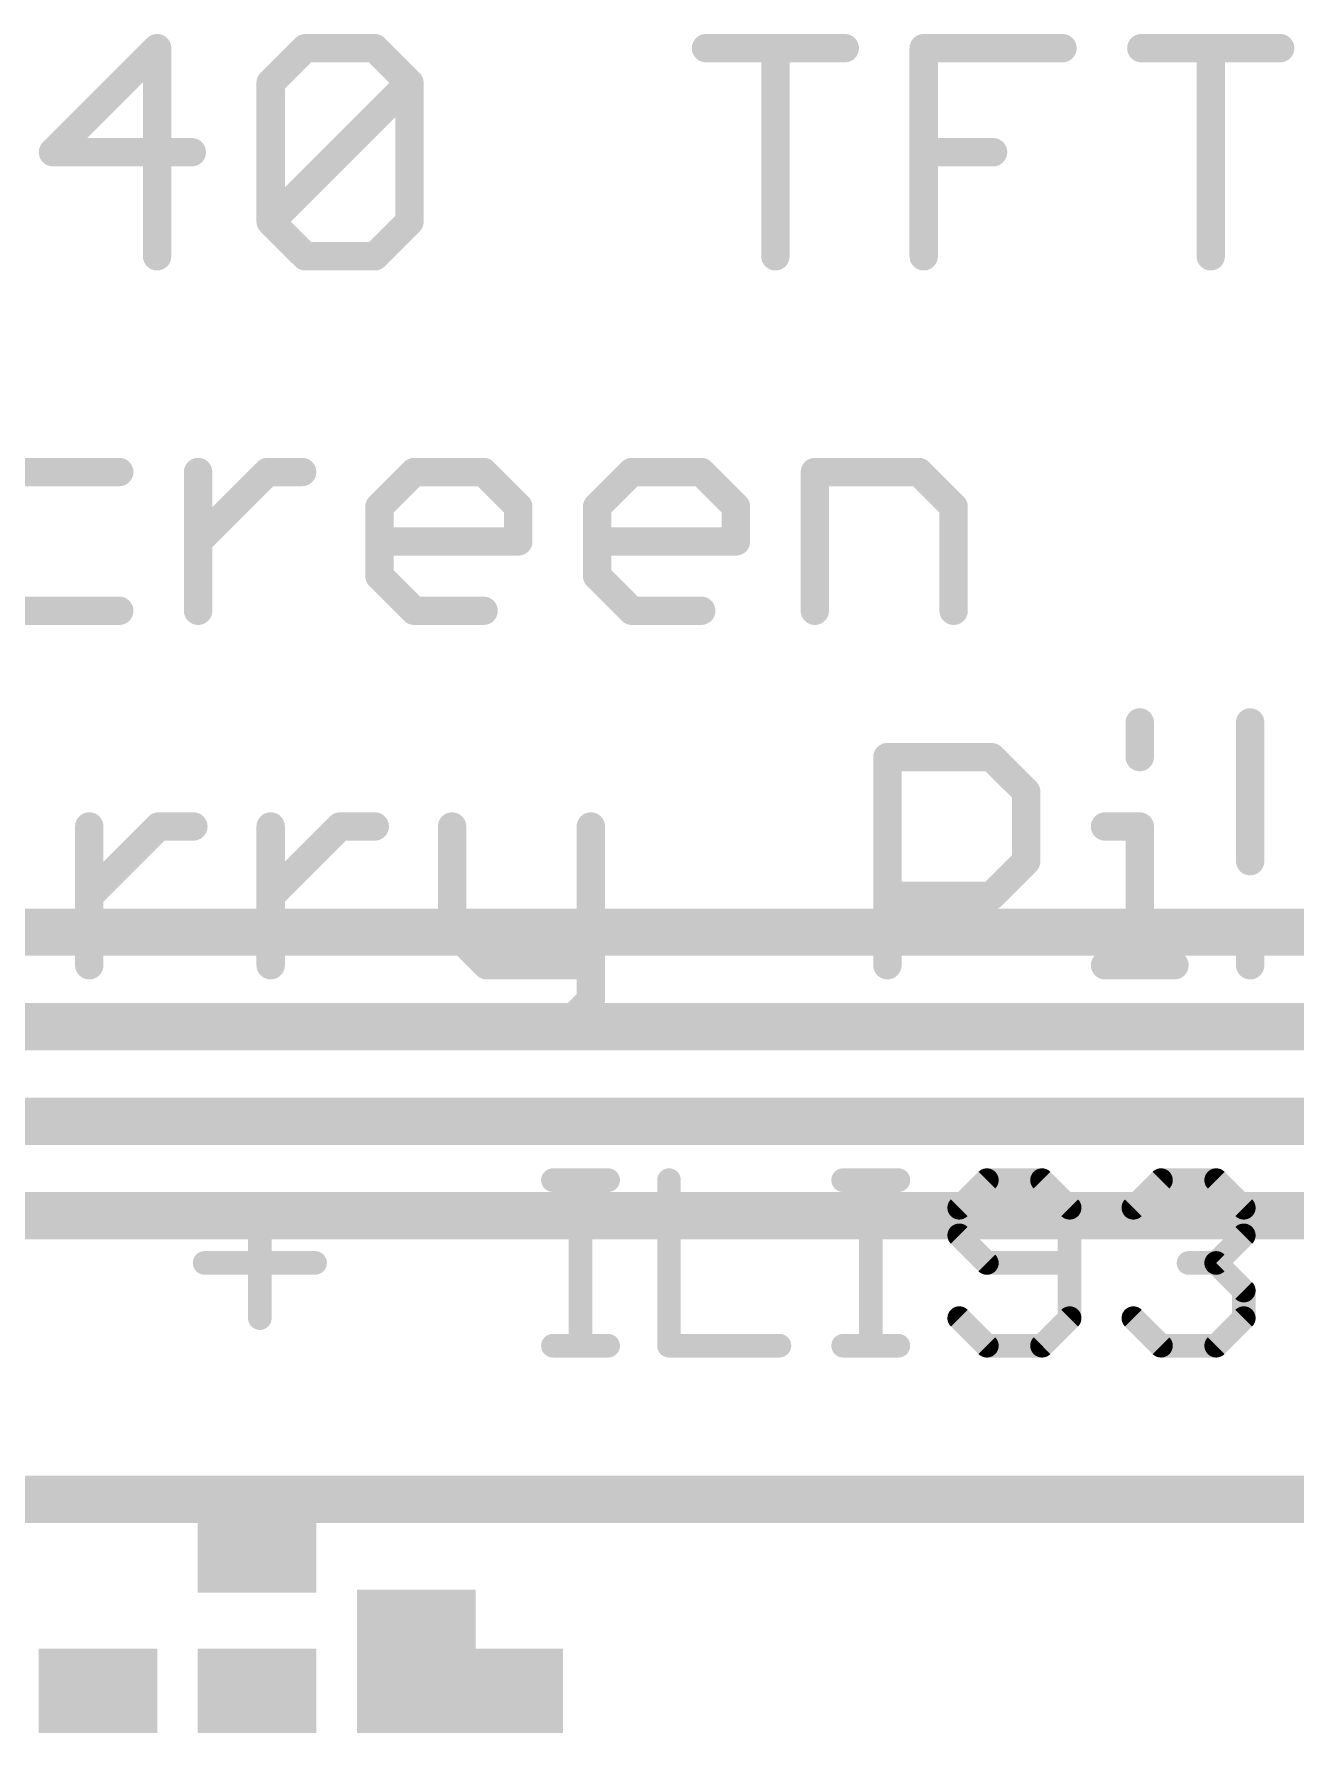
# Model space of a CAD drawing. Extents: x -7.9 to 68.7, y -16.1 to 75.4.
# Drawn here: x 30.83 to 37.6, y 3.82 to 12.96 of the extents above; entities that cross this region are included whole.
import ezdxf

# ---------------------------------------------------------------- set-up
doc = ezdxf.new("R2010")
doc.units = 0
for name, color, linetype in [('1', 12, 'CONTINUOUS'), ('16', 132, 'CONTINUOUS'), ('21', 40, 'CONTINUOUS')]:
    doc.layers.add(name, color=color, linetype=linetype)

# ---------------------------------------------------------------- blocks, each defined once
blk = doc.blocks.new('RECT')
blk.add_solid([(-0.5, -0.5), (0.5, -0.5), (-0.5, 0.5), (0.5, 0.5)])

msp = doc.modelspace()

# ---------------------------------------------------------------- linework, layer by layer
at = {"layer": '1', "const_width": 0.254}
msp.add_lwpolyline([(7.747, 5.08), (48.895, 5.08)], dxfattribs=at)
at = {"layer": '16', "const_width": 0.254}
for points in [[(9.779, 8.128), (42.291, 8.128)], [(9.525, 7.62), (42.545, 7.62)], [(9.271, 7.112), (42.799, 7.112)], [(8.763, 6.604), (43.307, 6.604)]]:
    msp.add_lwpolyline(points, dxfattribs=at)
at = {"layer": '21'}
for points, const_width in [([(31.4888, 12.8788), (30.9296, 12.3195)], 0.1524), ([(31.4888, 11.7602), (31.4888, 12.8788)], 0.1524), ([(32.099, 12.6923), (32.2854, 12.8788)], 0.1524), ([(32.2854, 12.8788), (32.6582, 12.8788)], 0.1524), ([(32.6582, 12.8788), (32.8447, 12.6923)], 0.1524), ([(34.4378, 12.8788), (35.1835, 12.8788)], 0.1524), ([(34.8106, 11.7602), (34.8106, 12.8788)], 0.1524), ([(35.6072, 11.7602), (35.6072, 12.8788)], 0.1524), ([(35.6072, 12.8788), (36.3529, 12.8788)], 0.1524), ([(36.7766, 12.8788), (37.5223, 12.8788)], 0.1524), ([(37.1494, 11.7602), (37.1494, 12.8788)], 0.1524), ([(32.099, 11.9466), (32.099, 12.6923)], 0.1524), ([(32.099, 11.9466), (32.8447, 12.6923)], 0.1524), ([(32.8447, 12.6923), (32.8447, 11.9466)], 0.1524), ([(30.9296, 12.3195), (31.6753, 12.3195)], 0.1524), ([(35.6072, 12.3195), (35.98, 12.3195)], 0.1524), ([(32.2854, 11.7602), (32.099, 11.9466)], 0.1524), ([(32.8447, 11.9466), (32.6582, 11.7602)], 0.1524), ([(32.6582, 11.7602), (32.2854, 11.7602)], 0.1524), ([(31.2855, 10.6009), (30.7262, 10.6009)], 0.1524), ([(31.7092, 9.8552), (31.7092, 10.6009)], 0.1524), ([(31.7092, 10.228), (32.082, 10.6009)], 0.1524), ([(32.082, 10.6009), (32.2684, 10.6009)], 0.1524), ([(32.6837, 10.4145), (32.8701, 10.6009)], 0.1524), ([(32.8701, 10.6009), (33.2429, 10.6009)], 0.1524), ([(33.2429, 10.6009), (33.4294, 10.4145)], 0.1524), ([(33.8531, 10.4145), (34.0395, 10.6009)], 0.1524), ([(34.0395, 10.6009), (34.4123, 10.6009)], 0.1524), ([(34.4123, 10.6009), (34.5988, 10.4145)], 0.1524), ([(35.0225, 9.8552), (35.0225, 10.6009)], 0.1524), ([(35.0225, 10.6009), (35.5817, 10.6009)], 0.1524), ([(35.5817, 10.6009), (35.7682, 10.4145)], 0.1524), ([(32.6837, 10.0416), (32.6837, 10.4145)], 0.1524), ([(33.4294, 10.4145), (33.4294, 10.228)], 0.1524), ([(33.8531, 10.0416), (33.8531, 10.4145)], 0.1524), ([(34.5988, 10.4145), (34.5988, 10.228)], 0.1524), ([(35.7682, 10.4145), (35.7682, 9.8552)], 0.1524), ([(33.4294, 10.228), (32.6837, 10.228)], 0.1524), ([(34.5988, 10.228), (33.8531, 10.228)], 0.1524), ([(32.8701, 9.8552), (32.6837, 10.0416)], 0.1524), ([(34.0395, 9.8552), (33.8531, 10.0416)], 0.1524), ([(30.7262, 9.8552), (31.2855, 9.8552)], 0.1524), ([(33.2429, 9.8552), (32.8701, 9.8552)], 0.1524), ([(34.4123, 9.8552), (34.0395, 9.8552)], 0.1524), ([(36.7681, 9.2552), (36.7681, 9.0688)], 0.1524), ([(37.3612, 9.2552), (37.3612, 8.5095)], 0.1524), ([(35.4123, 7.9502), (35.4123, 9.0688)], 0.1524), ([(35.4123, 9.0688), (35.9715, 9.0688)], 0.1524), ([(35.9715, 9.0688), (36.158, 8.8823)], 0.1524), ([(36.158, 8.8823), (36.158, 8.5095)], 0.1524), ([(31.1245, 7.9502), (31.1245, 8.6959)], 0.1524), ([(31.1245, 8.3231), (31.4973, 8.6959)], 0.1524), ([(31.4973, 8.6959), (31.6837, 8.6959)], 0.1524), ([(32.099, 7.9502), (32.099, 8.6959)], 0.1524), ([(32.099, 8.3231), (32.4718, 8.6959)], 0.1524), ([(32.4718, 8.6959), (32.6582, 8.6959)], 0.1524), ([(33.0735, 8.6959), (33.0735, 8.1366)], 0.1524), ([(33.8192, 8.6959), (33.8192, 7.7638)], 0.1524), ([(36.5817, 8.6959), (36.7681, 8.6959)], 0.1524), ([(36.7681, 8.6959), (36.7681, 7.9502)], 0.1524), ([(36.158, 8.5095), (35.9715, 8.3231)], 0.1524), ([(35.9715, 8.3231), (35.4123, 8.3231)], 0.1524), ([(33.0735, 8.1366), (33.2599, 7.9502)], 0.1524), ([(37.3612, 8.1366), (37.3612, 7.9502)], 0.1524), ([(33.2599, 7.9502), (33.8192, 7.9502)], 0.1524), ([(36.5817, 7.9502), (36.9545, 7.9502)], 0.1524), ([(33.8192, 7.7638), (33.6327, 7.5774)], 0.1524), ([(33.6327, 7.5774), (33.4463, 7.5774)], 0.1524), ([(33.6154, 6.7953), (33.912, 6.7953)], 0.127), ([(33.7637, 5.9055), (33.7637, 6.7953)], 0.127), ([(34.239, 6.7953), (34.239, 5.9055)], 0.127), ([(35.1746, 6.7953), (35.4712, 6.7953)], 0.127), ([(35.3229, 5.9055), (35.3229, 6.7953)], 0.127), ([(35.9465, 6.7953), (35.7982, 6.647)], 0.127), ([(36.2431, 6.7953), (35.9465, 6.7953)], 0.127), ([(36.3914, 6.647), (36.2431, 6.7953)], 0.127), ([(36.7338, 6.647), (36.8821, 6.7953)], 0.127), ([(36.8821, 6.7953), (37.1786, 6.7953)], 0.127), ([(37.1786, 6.7953), (37.3269, 6.647)], 0.127), ([(32.0409, 6.647), (32.0409, 6.0538)], 0.127), ([(35.7982, 6.647), (35.7982, 6.4987)], 0.127), ([(36.3914, 6.0538), (36.3914, 6.647)], 0.127), ([(37.3269, 6.647), (37.3269, 6.4987)], 0.127), ([(35.7982, 6.4987), (35.9465, 6.3504)], 0.127), ([(37.3269, 6.4987), (37.1786, 6.3504)], 0.127), ([(31.7443, 6.3504), (32.3375, 6.3504)], 0.127), ([(35.9465, 6.3504), (36.3914, 6.3504)], 0.127), ([(37.1786, 6.3504), (37.0303, 6.3504)], 0.127), ([(37.1786, 6.3504), (37.3269, 6.2021)], 0.127), ([(37.3269, 6.2021), (37.3269, 6.0538)], 0.127), ([(35.7982, 6.0538), (35.9465, 5.9055)], 0.127), ([(36.2431, 5.9055), (36.3914, 6.0538)], 0.127), ([(36.8821, 5.9055), (36.7338, 6.0538)], 0.127), ([(37.3269, 6.0538), (37.1786, 5.9055)], 0.127), ([(33.6154, 5.9055), (33.912, 5.9055)], 0.127), ([(34.239, 5.9055), (34.8322, 5.9055)], 0.127), ([(35.1746, 5.9055), (35.4712, 5.9055)], 0.127), ([(35.9465, 5.9055), (36.2431, 5.9055)], 0.127), ([(37.1786, 5.9055), (36.8821, 5.9055)], 0.127)]:
    msp.add_lwpolyline(points, dxfattribs=dict(at, const_width=const_width))
for points, const_width in [([(31.5269, 12.8788, 1), (31.4507, 12.8788)], 0.0762), ([(31.5158, 12.8518, 1), (31.4619, 12.9057)], 0.0762), ([(32.2854, 12.9169, 1), (32.2854, 12.8407)], 0.0762), ([(32.3123, 12.8518, 1), (32.2584, 12.9057)], 0.0762), ([(32.6852, 12.9057, 1), (32.6313, 12.8518)], 0.0762), ([(32.6582, 12.8407, 1), (32.6582, 12.9169)], 0.0762), ([(34.4378, 12.9169, 1), (34.4378, 12.8407)], 0.0762), ([(34.8487, 12.8788, 1), (34.7725, 12.8788)], 0.0762), ([(35.1835, 12.8407, 1), (35.1835, 12.9169)], 0.0762), ([(35.6453, 12.8788, 1), (35.5691, 12.8788)], 0.0762), ([(35.6072, 12.9169, 1), (35.6072, 12.8407)], 0.0762), ([(36.3529, 12.8407, 1), (36.3529, 12.9169)], 0.0762), ([(36.7766, 12.9169, 1), (36.7766, 12.8407)], 0.0762), ([(37.1875, 12.8788, 1), (37.1113, 12.8788)], 0.0762), ([(37.5223, 12.8407, 1), (37.5223, 12.9169)], 0.0762), ([(32.072, 12.7193, 1), (32.1259, 12.6654)], 0.0762), ([(32.1371, 12.6923, 1), (32.0609, 12.6923)], 0.0762), ([(32.8828, 12.6923, 1), (32.8066, 12.6923)], 0.0762), ([(32.8716, 12.6654, 1), (32.8177, 12.7193)], 0.0762), ([(32.8177, 12.6654, 1), (32.8716, 12.7193)], 0.0762), ([(30.9026, 12.3464, 1), (30.9565, 12.2925)], 0.0762), ([(30.9296, 12.3576, 1), (30.9296, 12.2814)], 0.0762), ([(31.6753, 12.2814, 1), (31.6753, 12.3576)], 0.0762), ([(35.6072, 12.3576, 1), (35.6072, 12.2814)], 0.0762), ([(35.98, 12.2814, 1), (35.98, 12.3576)], 0.0762), ([(32.1259, 11.9736, 1), (32.072, 11.9197)], 0.0762), ([(32.072, 11.9736, 1), (32.1259, 11.9197)], 0.0762), ([(32.0609, 11.9466, 1), (32.1371, 11.9466)], 0.0762), ([(32.8066, 11.9466, 1), (32.8828, 11.9466)], 0.0762), ([(32.8716, 11.9197, 1), (32.8177, 11.9736)], 0.0762), ([(31.4507, 11.7602, 1), (31.5269, 11.7602)], 0.0762), ([(32.2854, 11.7983, 1), (32.2854, 11.7221)], 0.0762), ([(32.2584, 11.7333, 1), (32.3123, 11.7871)], 0.0762), ([(32.6313, 11.7871, 1), (32.6852, 11.7333)], 0.0762), ([(32.6582, 11.7221, 1), (32.6582, 11.7983)], 0.0762), ([(34.7725, 11.7602, 1), (34.8487, 11.7602)], 0.0762), ([(35.5691, 11.7602, 1), (35.6453, 11.7602)], 0.0762), ([(37.1113, 11.7602, 1), (37.1875, 11.7602)], 0.0762), ([(31.2855, 10.5628, 1), (31.2855, 10.639)], 0.0762), ([(31.7473, 10.6009, 1), (31.6711, 10.6009)], 0.0762), ([(32.082, 10.639, 1), (32.082, 10.5628)], 0.0762), ([(32.109, 10.574, 1), (32.0551, 10.6278)], 0.0762), ([(32.2684, 10.5628, 1), (32.2684, 10.639)], 0.0762), ([(32.8701, 10.639, 1), (32.8701, 10.5628)], 0.0762), ([(32.897, 10.574, 1), (32.8431, 10.6278)], 0.0762), ([(33.2699, 10.6278, 1), (33.216, 10.574)], 0.0762), ([(33.2429, 10.5628, 1), (33.2429, 10.639)], 0.0762), ([(34.0395, 10.639, 1), (34.0395, 10.5628)], 0.0762), ([(34.0664, 10.574, 1), (34.0125, 10.6278)], 0.0762), ([(34.4393, 10.6278, 1), (34.3854, 10.574)], 0.0762), ([(34.4123, 10.5628, 1), (34.4123, 10.639)], 0.0762), ([(35.0606, 10.6009, 1), (34.9844, 10.6009)], 0.0762), ([(35.0225, 10.639, 1), (35.0225, 10.5628)], 0.0762), ([(35.6087, 10.6278, 1), (35.5548, 10.574)], 0.0762), ([(35.5817, 10.5628, 1), (35.5817, 10.639)], 0.0762), ([(32.6567, 10.4414, 1), (32.7106, 10.3875)], 0.0762), ([(32.7218, 10.4145, 1), (32.6456, 10.4145)], 0.0762), ([(33.4675, 10.4145, 1), (33.3913, 10.4145)], 0.0762), ([(33.4024, 10.3875, 1), (33.4563, 10.4414)], 0.0762), ([(33.8261, 10.4414, 1), (33.88, 10.3875)], 0.0762), ([(33.8912, 10.4145, 1), (33.815, 10.4145)], 0.0762), ([(34.6369, 10.4145, 1), (34.5607, 10.4145)], 0.0762), ([(34.5718, 10.3875, 1), (34.6257, 10.4414)], 0.0762), ([(35.8063, 10.4145, 1), (35.7301, 10.4145)], 0.0762), ([(35.7412, 10.3875, 1), (35.7951, 10.4414)], 0.0762), ([(31.6822, 10.255, 1), (31.7361, 10.2011)], 0.0762), ([(32.6837, 10.2661, 1), (32.6837, 10.1899)], 0.0762), ([(33.3913, 10.228, 1), (33.4675, 10.228)], 0.0762), ([(33.4294, 10.1899, 1), (33.4294, 10.2661)], 0.0762), ([(33.8531, 10.2661, 1), (33.8531, 10.1899)], 0.0762), ([(34.5607, 10.228, 1), (34.6369, 10.228)], 0.0762), ([(34.5988, 10.1899, 1), (34.5988, 10.2661)], 0.0762), ([(32.7106, 10.0686, 1), (32.6567, 10.0147)], 0.0762), ([(32.6456, 10.0416, 1), (32.7218, 10.0416)], 0.0762), ([(33.88, 10.0686, 1), (33.8261, 10.0147)], 0.0762), ([(33.815, 10.0416, 1), (33.8912, 10.0416)], 0.0762), ([(31.2855, 9.8171, 1), (31.2855, 9.8933)], 0.0762), ([(31.6711, 9.8552, 1), (31.7473, 9.8552)], 0.0762), ([(32.8701, 9.8933, 1), (32.8701, 9.8171)], 0.0762), ([(32.8431, 9.8283, 1), (32.897, 9.8821)], 0.0762), ([(33.2429, 9.8171, 1), (33.2429, 9.8933)], 0.0762), ([(34.0395, 9.8933, 1), (34.0395, 9.8171)], 0.0762), ([(34.0125, 9.8283, 1), (34.0664, 9.8821)], 0.0762), ([(34.4123, 9.8171, 1), (34.4123, 9.8933)], 0.0762), ([(34.9844, 9.8552, 1), (35.0606, 9.8552)], 0.0762), ([(35.7301, 9.8552, 1), (35.8063, 9.8552)], 0.0762), ([(36.8062, 9.2552, 1), (36.73, 9.2552)], 0.0762), ([(37.3993, 9.2552, 1), (37.3231, 9.2552)], 0.0762), ([(35.4504, 9.0688, 1), (35.3742, 9.0688)], 0.0762), ([(35.4123, 9.1069, 1), (35.4123, 9.0307)], 0.0762), ([(35.9985, 9.0957, 1), (35.9446, 9.0418)], 0.0762), ([(35.9715, 9.0307, 1), (35.9715, 9.1069)], 0.0762), ([(36.73, 9.0688, 1), (36.8062, 9.0688)], 0.0762), ([(36.1961, 8.8823, 1), (36.1199, 8.8823)], 0.0762), ([(36.131, 8.8554, 1), (36.1849, 8.9093)], 0.0762), ([(31.1626, 8.6959, 1), (31.0864, 8.6959)], 0.0762), ([(31.4973, 8.734, 1), (31.4973, 8.6578)], 0.0762), ([(31.5243, 8.669, 1), (31.4704, 8.7228)], 0.0762), ([(31.6837, 8.6578, 1), (31.6837, 8.734)], 0.0762), ([(32.1371, 8.6959, 1), (32.0609, 8.6959)], 0.0762), ([(32.4718, 8.734, 1), (32.4718, 8.6578)], 0.0762), ([(32.4988, 8.669, 1), (32.4449, 8.7228)], 0.0762), ([(32.6582, 8.6578, 1), (32.6582, 8.734)], 0.0762), ([(33.1116, 8.6959, 1), (33.0354, 8.6959)], 0.0762), ([(33.8573, 8.6959, 1), (33.7811, 8.6959)], 0.0762), ([(36.5817, 8.734, 1), (36.5817, 8.6578)], 0.0762), ([(36.8062, 8.6959, 1), (36.73, 8.6959)], 0.0762), ([(36.7681, 8.6578, 1), (36.7681, 8.734)], 0.0762), ([(36.1849, 8.4825, 1), (36.131, 8.5364)], 0.0762), ([(36.1199, 8.5095, 1), (36.1961, 8.5095)], 0.0762), ([(37.3231, 8.5095, 1), (37.3993, 8.5095)], 0.0762), ([(31.0975, 8.35, 1), (31.1514, 8.2961)], 0.0762), ([(32.072, 8.35, 1), (32.1259, 8.2961)], 0.0762), ([(35.4123, 8.3612, 1), (35.4123, 8.285)], 0.0762), ([(35.9446, 8.35, 1), (35.9985, 8.2961)], 0.0762), ([(35.9715, 8.285, 1), (35.9715, 8.3612)], 0.0762), ([(33.1004, 8.1636, 1), (33.0465, 8.1097)], 0.0762), ([(33.0354, 8.1366, 1), (33.1116, 8.1366)], 0.0762), ([(37.3993, 8.1366, 1), (37.3231, 8.1366)], 0.0762), ([(31.0864, 7.9502, 1), (31.1626, 7.9502)], 0.0762), ([(32.0609, 7.9502, 1), (32.1371, 7.9502)], 0.0762), ([(33.2599, 7.9883, 1), (33.2599, 7.9121)], 0.0762), ([(33.2329, 7.9233, 1), (33.2868, 7.9771)], 0.0762), ([(33.8192, 7.9121, 1), (33.8192, 7.9883)], 0.0762), ([(35.3742, 7.9502, 1), (35.4504, 7.9502)], 0.0762), ([(36.5817, 7.9883, 1), (36.5817, 7.9121)], 0.0762), ([(36.73, 7.9502, 1), (36.8062, 7.9502)], 0.0762), ([(36.9545, 7.9121, 1), (36.9545, 7.9883)], 0.0762), ([(37.3231, 7.9502, 1), (37.3993, 7.9502)], 0.0762), ([(33.7811, 7.7638, 1), (33.8573, 7.7638)], 0.0762), ([(33.8461, 7.7368, 1), (33.7922, 7.7907)], 0.0762), ([(33.4463, 7.6155, 1), (33.4463, 7.5393)], 0.0762), ([(33.6058, 7.6043, 1), (33.6597, 7.5504)], 0.0762), ([(33.6327, 7.5393, 1), (33.6327, 7.6155)], 0.0762), ([(33.6154, 6.827, 1), (33.6154, 6.7635)], 0.0635), ([(33.7954, 6.7953, 1), (33.7319, 6.7953)], 0.0635), ([(33.912, 6.7635, 1), (33.912, 6.827)], 0.0635), ([(34.2708, 6.7953, 1), (34.2073, 6.7953)], 0.0635), ([(35.1746, 6.827, 1), (35.1746, 6.7635)], 0.0635), ([(35.3546, 6.7953, 1), (35.2911, 6.7953)], 0.0635), ([(35.4712, 6.7635, 1), (35.4712, 6.827)], 0.0635), ([(35.9465, 6.827, 1), (35.9465, 6.7635)], 0.0635), ([(35.969, 6.7728, 1), (35.9241, 6.8177)], 0.0635), ([(36.2656, 6.8177, 1), (36.2207, 6.7728)], 0.0635), ([(36.2431, 6.7635, 1), (36.2431, 6.827)], 0.0635), ([(36.8821, 6.827, 1), (36.8821, 6.7635)], 0.0635), ([(36.9045, 6.7728, 1), (36.8596, 6.8177)], 0.0635), ([(37.2011, 6.8177, 1), (37.1562, 6.7728)], 0.0635), ([(37.1786, 6.7635, 1), (37.1786, 6.827)], 0.0635), ([(32.0727, 6.647, 1), (32.0092, 6.647)], 0.0635), ([(35.83, 6.647, 1), (35.7665, 6.647)], 0.0635), ([(35.7758, 6.6694, 1), (35.8207, 6.6245)], 0.0635), ([(36.4232, 6.647, 1), (36.3597, 6.647)], 0.0635), ([(36.369, 6.6245, 1), (36.4139, 6.6694)], 0.0635), ([(36.7113, 6.6694, 1), (36.7562, 6.6245)], 0.0635), ([(37.3587, 6.647, 1), (37.2952, 6.647)], 0.0635), ([(37.3045, 6.6245, 1), (37.3494, 6.6694)], 0.0635), ([(35.7665, 6.4987, 1), (35.83, 6.4987)], 0.0635), ([(35.8207, 6.5211, 1), (35.7758, 6.4762)], 0.0635), ([(37.2952, 6.4987, 1), (37.3587, 6.4987)], 0.0635), ([(37.3494, 6.4762, 1), (37.3045, 6.5211)], 0.0635), ([(31.7443, 6.3821, 1), (31.7443, 6.3186)], 0.0635), ([(32.3375, 6.3186, 1), (32.3375, 6.3821)], 0.0635), ([(35.9465, 6.3821, 1), (35.9465, 6.3186)], 0.0635), ([(35.9241, 6.3279, 1), (35.969, 6.3728)], 0.0635), ([(36.3914, 6.3186, 1), (36.3914, 6.3821)], 0.0635), ([(37.0303, 6.3821, 1), (37.0303, 6.3186)], 0.0635), ([(37.2011, 6.3728, 1), (37.1562, 6.3279)], 0.0635), ([(37.1562, 6.3728, 1), (37.2011, 6.3279)], 0.0635), ([(37.1786, 6.3186, 1), (37.1786, 6.3821)], 0.0635), ([(37.3587, 6.2021, 1), (37.2952, 6.2021)], 0.0635), ([(37.3045, 6.1796, 1), (37.3494, 6.2245)], 0.0635), ([(32.0092, 6.0538, 1), (32.0727, 6.0538)], 0.0635), ([(35.8207, 6.0762, 1), (35.7758, 6.0313)], 0.0635), ([(36.3597, 6.0538, 1), (36.4232, 6.0538)], 0.0635), ([(36.4139, 6.0313, 1), (36.369, 6.0762)], 0.0635), ([(36.7562, 6.0762, 1), (36.7113, 6.0313)], 0.0635), ([(37.2952, 6.0538, 1), (37.3587, 6.0538)], 0.0635), ([(37.3494, 6.0313, 1), (37.3045, 6.0762)], 0.0635), ([(33.6154, 5.9372, 1), (33.6154, 5.8738)], 0.0635), ([(33.7319, 5.9055, 1), (33.7954, 5.9055)], 0.0635), ([(33.912, 5.8738, 1), (33.912, 5.9372)], 0.0635), ([(34.239, 5.9372, 1), (34.239, 5.8738)], 0.0635), ([(34.2073, 5.9055, 1), (34.2708, 5.9055)], 0.0635), ([(34.8322, 5.8738, 1), (34.8322, 5.9372)], 0.0635), ([(35.1746, 5.9372, 1), (35.1746, 5.8738)], 0.0635), ([(35.2911, 5.9055, 1), (35.3546, 5.9055)], 0.0635), ([(35.4712, 5.8738, 1), (35.4712, 5.9372)], 0.0635), ([(35.9465, 5.9372, 1), (35.9465, 5.8738)], 0.0635), ([(35.9241, 5.883, 1), (35.969, 5.928)], 0.0635), ([(36.2207, 5.928, 1), (36.2656, 5.883)], 0.0635), ([(36.2431, 5.8738, 1), (36.2431, 5.9372)], 0.0635), ([(36.8821, 5.9372, 1), (36.8821, 5.8738)], 0.0635), ([(36.8596, 5.883, 1), (36.9045, 5.928)], 0.0635), ([(37.1562, 5.928, 1), (37.2011, 5.883)], 0.0635), ([(37.1786, 5.8738, 1), (37.1786, 5.9372)], 0.0635)]:
    msp.add_lwpolyline(points, format="xyb", dxfattribs=dict(at, const_width=const_width))

# ---------------------------------------------------------------- block references
for p, xscale, yscale in [((32.0261, 5.0394), 0.637, 0.0167), ((32.0261, 5.0226), 0.637, 0.0168), ((32.0261, 5.0059), 0.637, 0.0167), ((32.0261, 4.9891), 0.637, 0.0168), ((32.0261, 4.9723), 0.637, 0.0168), ((32.0261, 4.9556), 0.637, 0.0167), ((32.0261, 4.9388), 0.637, 0.0168), ((32.0261, 4.922), 0.637, 0.0168), ((32.0261, 4.9053), 0.637, 0.0167), ((32.0261, 4.8885), 0.637, 0.0168), ((32.0261, 4.8717), 0.637, 0.0168), ((32.0261, 4.855), 0.637, 0.0167), ((32.0261, 4.8382), 0.637, 0.0168), ((32.0261, 4.8214), 0.637, 0.0168), ((32.0261, 4.8047), 0.637, 0.0167), ((32.0261, 4.7879), 0.637, 0.0168), ((32.0261, 4.7712), 0.637, 0.0167), ((32.0261, 4.7544), 0.637, 0.0168), ((32.0261, 4.7376), 0.637, 0.0168), ((32.0261, 4.7209), 0.637, 0.0167), ((32.0261, 4.7041), 0.637, 0.0168), ((32.0261, 4.6873), 0.637, 0.0168), ((32.0261, 4.6706), 0.637, 0.0167), ((32.0261, 4.6538), 0.637, 0.0168), ((32.0261, 4.637), 0.637, 0.0168), ((32.0261, 4.6203), 0.637, 0.0167), ((32.0261, 4.6035), 0.637, 0.0168), ((32.0261, 4.5868), 0.637, 0.0167), ((32.8811, 4.5868), 0.6371, 0.0167), ((32.8811, 4.57), 0.6371, 0.0168), ((32.8811, 4.5532), 0.6371, 0.0168), ((32.8811, 4.5365), 0.6371, 0.0167), ((32.8811, 4.5197), 0.6371, 0.0168), ((32.8811, 4.5029), 0.6371, 0.0168), ((32.8811, 4.4862), 0.6371, 0.0167), ((32.8811, 4.4694), 0.6371, 0.0168), ((32.8811, 4.4526), 0.6371, 0.0168), ((32.8811, 4.4359), 0.6371, 0.0167), ((32.8811, 4.4191), 0.6371, 0.0168), ((32.8811, 4.4023), 0.6371, 0.0168), ((32.8811, 4.3856), 0.6371, 0.0167), ((32.8811, 4.3688), 0.6371, 0.0168), ((32.8811, 4.3521), 0.6371, 0.0167), ((32.8811, 4.3353), 0.6371, 0.0168), ((32.8811, 4.3185), 0.6371, 0.0168), ((32.8811, 4.3018), 0.6371, 0.0167), ((32.8811, 4.285), 0.6371, 0.0168), ((31.1712, 4.2682), 0.6371, 0.0168), ((31.1712, 4.2515), 0.6371, 0.0167), ((31.1712, 4.2347), 0.6371, 0.0168), ((31.1712, 4.2179), 0.6371, 0.0168), ((31.1712, 4.2012), 0.6371, 0.0167), ((32.0261, 4.2682), 0.637, 0.0168), ((32.0261, 4.2515), 0.637, 0.0167), ((32.0261, 4.2347), 0.637, 0.0168), ((32.0261, 4.2179), 0.637, 0.0168), ((32.0261, 4.2012), 0.637, 0.0167), ((33.1157, 4.2682), 1.1065, 0.0168), ((33.1157, 4.2515), 1.1065, 0.0167), ((33.1157, 4.2347), 1.1065, 0.0168), ((33.1157, 4.2179), 1.1065, 0.0168), ((33.1157, 4.2012), 1.1065, 0.0167), ((31.1712, 4.1844), 0.6371, 0.0168), ((31.1712, 4.1677), 0.6371, 0.0167), ((31.1712, 4.1509), 0.6371, 0.0168), ((31.1712, 4.1341), 0.6371, 0.0168), ((31.1712, 4.1174), 0.6371, 0.0167), ((31.1712, 4.1006), 0.6371, 0.0168), ((32.0261, 4.1844), 0.637, 0.0168), ((32.0261, 4.1677), 0.637, 0.0167), ((32.0261, 4.1509), 0.637, 0.0168), ((32.0261, 4.1341), 0.637, 0.0168), ((32.0261, 4.1174), 0.637, 0.0167), ((32.0261, 4.1006), 0.637, 0.0168), ((33.1157, 4.1844), 1.1065, 0.0168), ((33.1157, 4.1677), 1.1065, 0.0167), ((33.1157, 4.1509), 1.1065, 0.0168), ((33.1157, 4.1341), 1.1065, 0.0168), ((33.1157, 4.1174), 1.1065, 0.0167), ((33.1157, 4.1006), 1.1065, 0.0168), ((31.1712, 4.0838), 0.6371, 0.0168), ((31.1712, 4.0671), 0.6371, 0.0167), ((31.1712, 4.0503), 0.6371, 0.0168), ((31.1712, 4.0335), 0.6371, 0.0168), ((31.1712, 4.0168), 0.6371, 0.0167), ((32.0261, 4.0838), 0.637, 0.0168), ((32.0261, 4.0671), 0.637, 0.0167), ((32.0261, 4.0503), 0.637, 0.0168), ((32.0261, 4.0335), 0.637, 0.0168), ((32.0261, 4.0168), 0.637, 0.0167), ((33.1157, 4.0838), 1.1065, 0.0168), ((33.1157, 4.0671), 1.1065, 0.0167), ((33.1157, 4.0503), 1.1065, 0.0168), ((33.1157, 4.0335), 1.1065, 0.0168), ((33.1157, 4.0168), 1.1065, 0.0167), ((31.1712, 4), 0.6371, 0.0168), ((31.1712, 3.9832), 0.6371, 0.0168), ((31.1712, 3.9665), 0.6371, 0.0167), ((31.1712, 3.9497), 0.6371, 0.0168), ((31.1712, 3.933), 0.6371, 0.0167), ((32.0261, 4), 0.637, 0.0168), ((32.0261, 3.9832), 0.637, 0.0168), ((32.0261, 3.9665), 0.637, 0.0167), ((32.0261, 3.9497), 0.637, 0.0168), ((32.0261, 3.933), 0.637, 0.0167), ((33.1157, 4), 1.1065, 0.0168), ((33.1157, 3.9832), 1.1065, 0.0168), ((33.1157, 3.9665), 1.1065, 0.0167), ((33.1157, 3.9497), 1.1065, 0.0168), ((33.1157, 3.933), 1.1065, 0.0167), ((31.1712, 3.9162), 0.6371, 0.0168), ((31.1712, 3.8994), 0.6371, 0.0168), ((31.1712, 3.8827), 0.6371, 0.0167), ((31.1712, 3.8659), 0.6371, 0.0168), ((31.1712, 3.8491), 0.6371, 0.0168), ((31.1712, 3.8324), 0.6371, 0.0167), ((32.0261, 3.9162), 0.637, 0.0168), ((32.0261, 3.8994), 0.637, 0.0168), ((32.0261, 3.8827), 0.637, 0.0167), ((32.0261, 3.8659), 0.637, 0.0168), ((32.0261, 3.8491), 0.637, 0.0168), ((32.0261, 3.8324), 0.637, 0.0167), ((33.1157, 3.9162), 1.1065, 0.0168), ((33.1157, 3.8994), 1.1065, 0.0168), ((33.1157, 3.8827), 1.1065, 0.0167), ((33.1157, 3.8659), 1.1065, 0.0168), ((33.1157, 3.8491), 1.1065, 0.0168), ((33.1157, 3.8324), 1.1065, 0.0167)]:
    msp.add_blockref('RECT', p, dxfattribs=dict(at, xscale=xscale, yscale=yscale))

doc.saveas('drawing.dxf')
